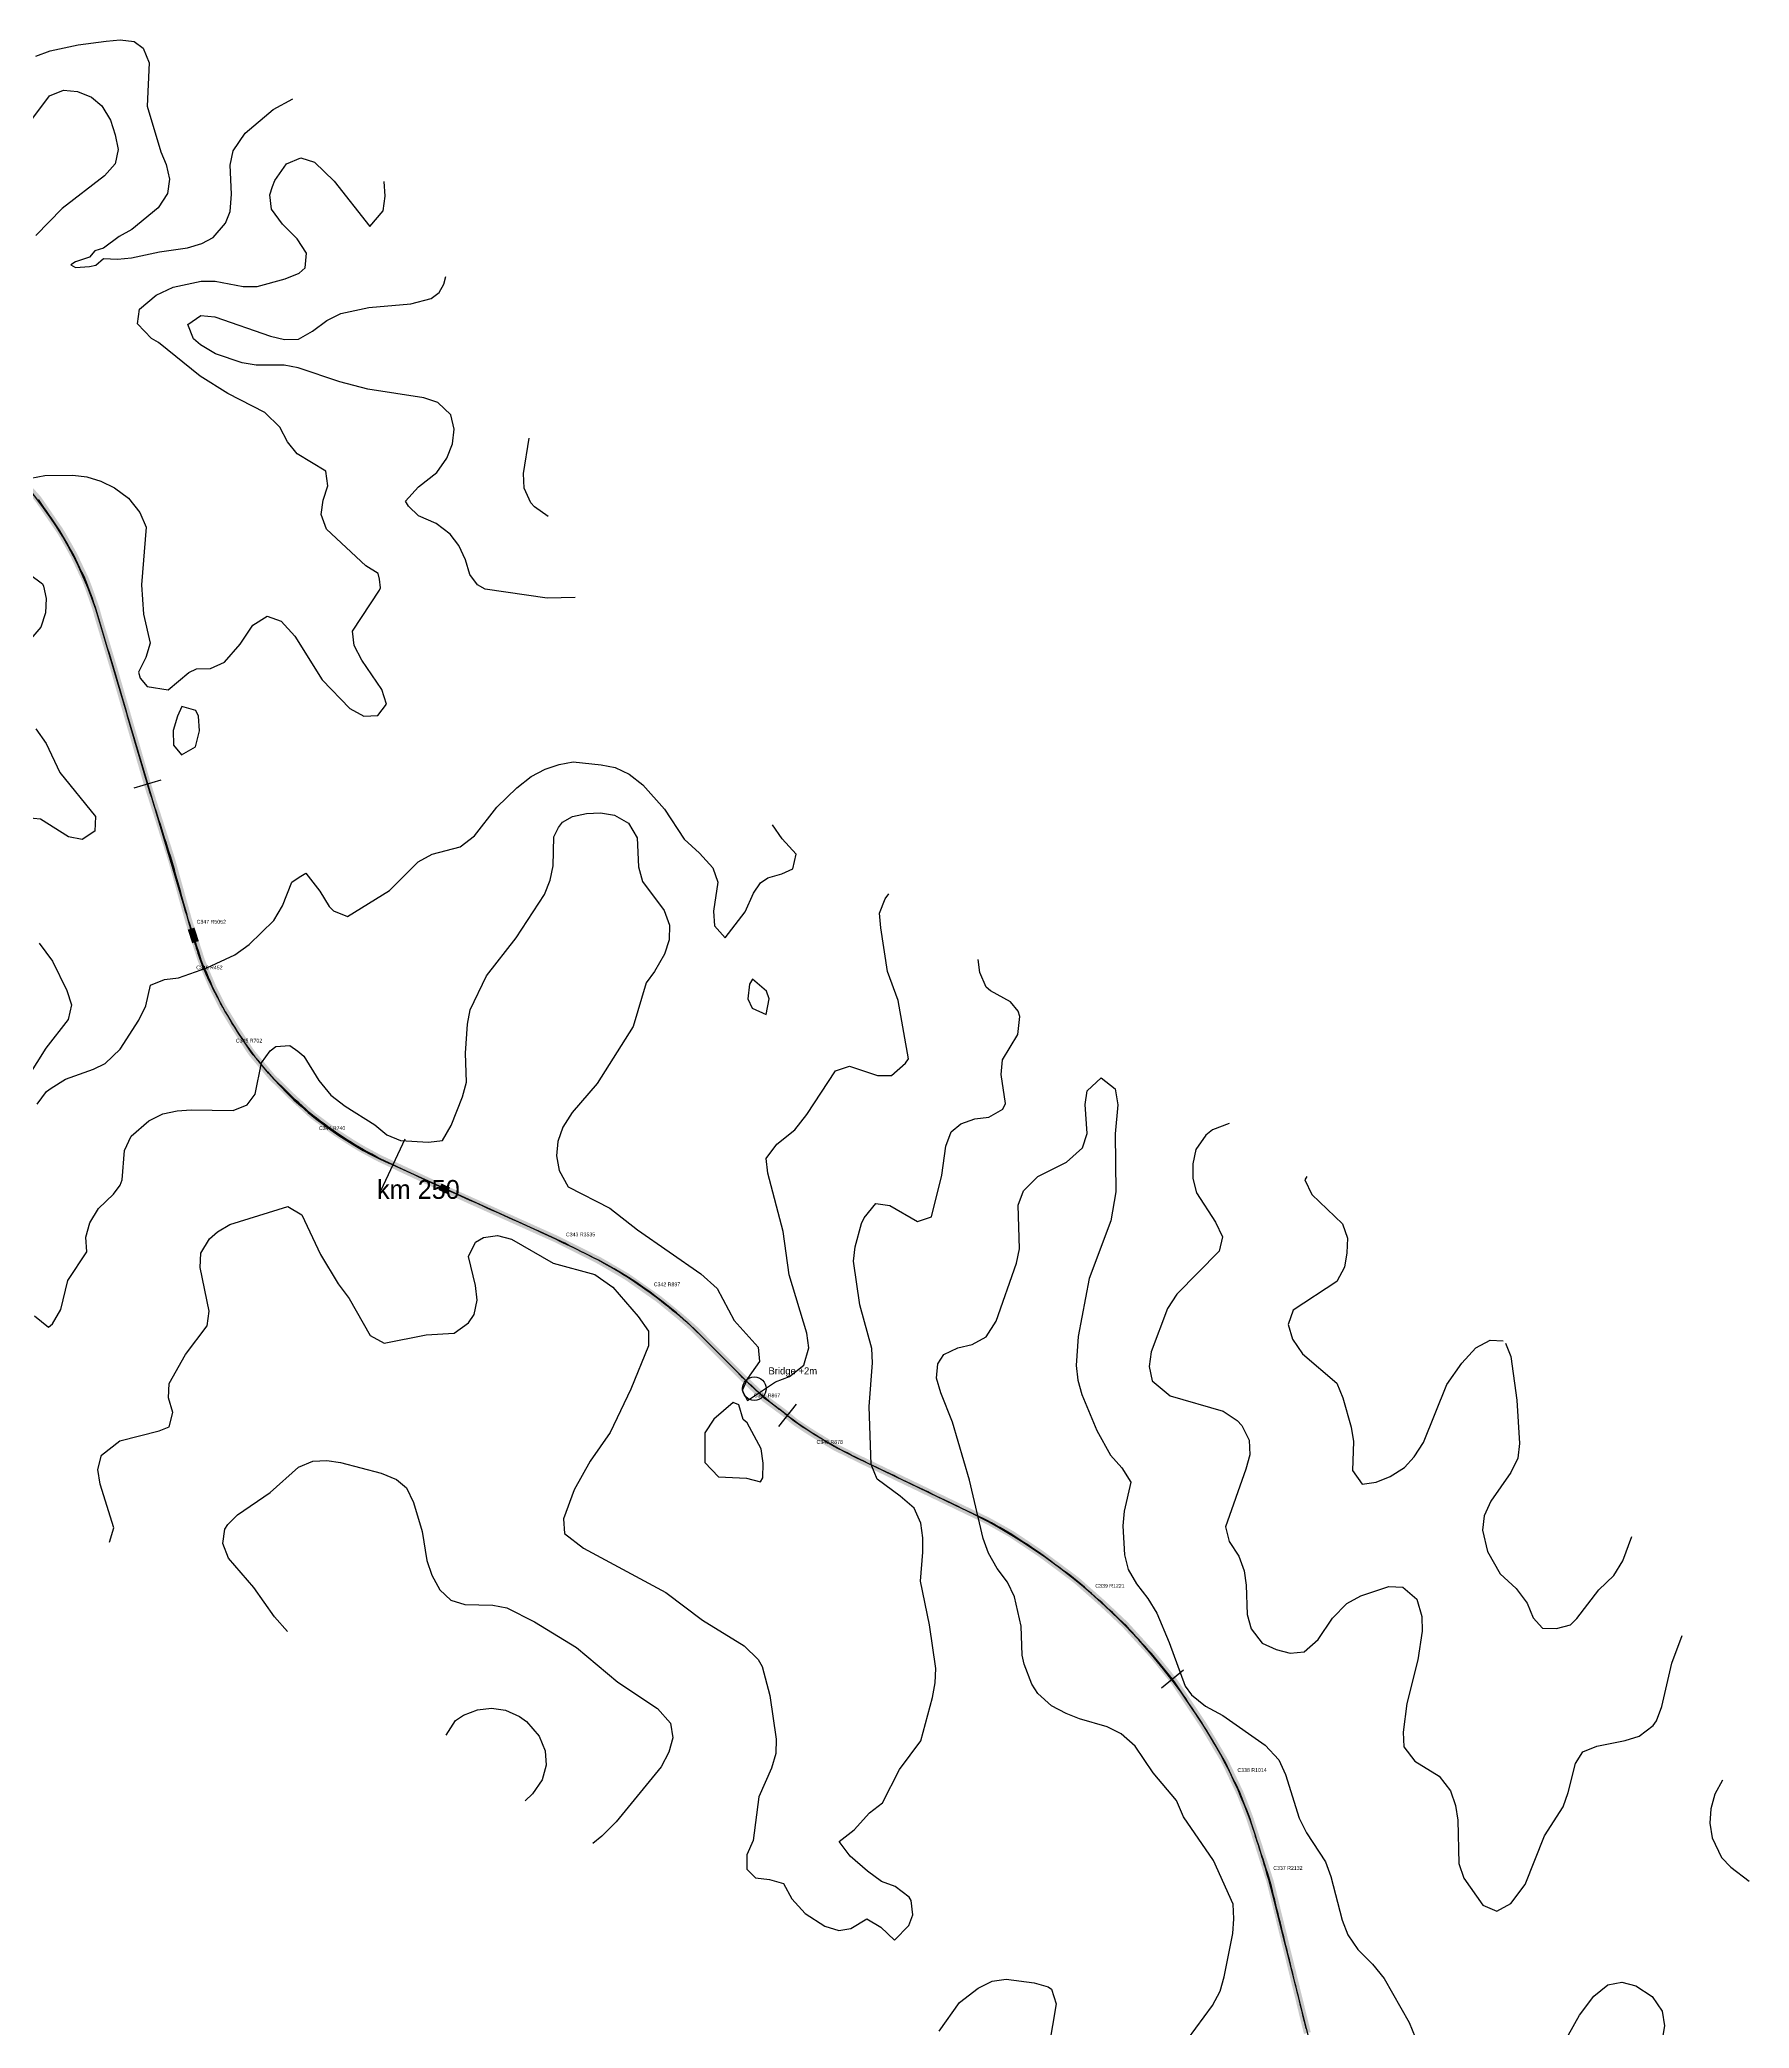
# Model space of a CAD drawing. Header units: metres. Extents: x 697254 to 930473, y 8023396 to 8227001.
# Drawn here: x 764471 to 768095, y 8172838 to 8177053 of the extents above; entities that cross this region are included whole.
import ezdxf

# ---------------------------------------------------------------- set-up
doc = ezdxf.new("R2010")
doc.units = ezdxf.units.M
for name, color, linetype in [('ALIGNMENT_FITTED', 4, 'Continuous'), ('CENTRELINE', 7, 'Continuous'), ('CHAINAGE', 7, 'Continuous'), ('CONTOUR_10M', 33, 'Continuous'), ('CONTOUR_INDEX_50M', 34, 'Continuous'), ('CURVE_LABELS', 4, 'Continuous'), ('GRADE_0-4', 3, 'Continuous'), ('GRADE_4-6', 2, 'Continuous'), ('PROFILE_FLAGS', 6, 'Continuous')]:
    doc.layers.add(name, color=color, linetype=linetype)

msp = doc.modelspace()

# ---------------------------------------------------------------- linework, layer by layer
at = {"layer": 'ALIGNMENT_FITTED'}
for p, q in [((764777.2, 8175216.4), (764596.9, 8175822.9)), ((764859.6, 8175001.2), (764837.1, 8175043.6)), ((764954, 8174865.1), (764945.3, 8174875.2)), ((765518.8, 8174531.6), (765211, 8174671.5)), ((765953, 8174225.5), (765873.5, 8174305.2)), ((766050.7, 8174141), (766038.4, 8174150.5)), ((766427.1, 8173939.2), (766205.2, 8174045.9)), ((766926.8, 8173496.6), (766913.6, 8173516.3)), ((767051.7, 8173234.5), (767048.4, 8173244.6)), ((767250.6, 8172465.1), (767089.1, 8173104))]:
    msp.add_line(p, q, dxfattribs=at)
for centre, radius, start, end in [((763846.7, 8175599.8), 782.7, 16.5579, 73.1857), ((759934.8, 8173776.7), 5051.9, 15.5888, 16.5579), ((765235.9, 8175255.6), 451.6, -164.4112, -152.0055), ((765479.6, 8175330.7), 702.1, -152.0055, -139.5492), ((765517.1, 8175345.2), 740.1, -139.5492, -114.4366), ((764056.6, 8171313.7), 3534.5, 63.3737, 65.5634), ((765238.8, 8173671.8), 896.7, 44.9386, 63.3737), ((766566.5, 8174837.6), 866.6, -135.0614, -127.5465), ((766585.6, 8174836.9), 877.7, -127.5465, -115.6843), ((765898.1, 8172839.2), 1220.6, 33.6945, 64.3157), ((766083, 8172934), 1014.2, 17.8304, 33.6945), ((765022.3, 8172581.7), 2131.8, 14.1825, 17.8304)]:
    msp.add_arc(centre, radius, start, end, dxfattribs=at)
at = {"layer": 'CENTRELINE'}
msp.add_polyline3d([(767155.7, 8172837.5, 1178.3), (767153.3, 8172847.2, 1178.1), (767150.9, 8172856.9, 1177.9), (767148.5, 8172866.6, 1177.7), (767146.1, 8172876.3, 1177.5), (767143.8, 8172886, 1177.3), (767141.4, 8172895.8, 1177), (767139, 8172905.5, 1176.7), (767136.6, 8172915.2, 1176.3), (767134.2, 8172924.9, 1176.2), (767131.8, 8172934.6, 1176.1), (767129.4, 8172944.3, 1176.1), (767127.1, 8172954, 1176), (767124.7, 8172963.8, 1175.9), (767122.3, 8172973.5, 1175.8), (767119.9, 8172983.2, 1175.5), (767117.5, 8172992.9, 1175.3), (767115.1, 8173002.6, 1175.1), (767112.7, 8173012.3, 1174.9), (767110.3, 8173022.1, 1174.7), (767108, 8173031.8, 1174.5), (767105.6, 8173041.5, 1174.4), (767103.2, 8173051.2, 1174.3), (767100.8, 8173060.9, 1174.2), (767098.4, 8173070.6, 1174.2), (767096, 8173080.4, 1174), (767093.6, 8173090.1, 1173.7), (767091.3, 8173099.8, 1173.5), (767088.9, 8173109.5, 1173.4), (767086.5, 8173119.2, 1173.4), (767084.1, 8173128.9, 1173.4), (767081.7, 8173138.7, 1173.5), (767079.3, 8173148.4, 1173.6), (767076.3, 8173157.9, 1173.7), (767073.2, 8173167.4, 1173.9), (767070.2, 8173177, 1174), (767067.1, 8173186.5, 1174.3), (767064, 8173196, 1174.5), (767061, 8173205.5, 1174.6), (767057.9, 8173215, 1174.8), (767054.9, 8173224.6, 1174.9), (767051.8, 8173234.1, 1175), (767048.7, 8173243.6, 1175), (767045.7, 8173253.1, 1175.1), (767042.6, 8173262.7, 1174.9), (767039.5, 8173272.2, 1174.9), (767036.5, 8173281.7, 1174.9), (767033, 8173291.1, 1175), (767029.4, 8173300.4, 1175), (767025.8, 8173309.8, 1175), (767022.2, 8173319.1, 1175.1), (767018.6, 8173328.4, 1175.1), (767014.7, 8173337.7, 1175.1), (767010.4, 8173346.7, 1175), (767006.1, 8173355.7, 1174.9), (767001.8, 8173364.7, 1174.8), (766997.5, 8173373.8, 1174.6), (766993.2, 8173382.8, 1174.4), (766988.9, 8173391.8, 1174.1), (766984.6, 8173400.9, 1174), (766979.8, 8173409.7, 1173.9), (766974.7, 8173418.3, 1173.9), (766969.6, 8173426.9, 1173.9), (766964.5, 8173435.5, 1173.7), (766959.4, 8173444.1, 1173.3), (766954.3, 8173452.7, 1172.9), (766949.1, 8173461.3, 1172.6), (766944, 8173469.8, 1172.2), (766938.9, 8173478.4, 1172), (766933.4, 8173486.8, 1171.8), (766927.8, 8173495.1, 1171.6), (766922.3, 8173503.4, 1171.4), (766916.7, 8173511.7, 1171.2), (766911.2, 8173520.1, 1171.1), (766905.6, 8173528.4, 1170.8), (766900.1, 8173536.7, 1170.6), (766894.5, 8173545, 1170.4), (766889, 8173553.4, 1170.4), (766883.4, 8173561.7, 1170.5), (766877.8, 8173570, 1170.8), (766871.9, 8173578, 1171), (766865.6, 8173585.8, 1171.2), (766859.3, 8173593.6, 1171.3), (766853, 8173601.3, 1171.6), (766846.7, 8173609.1, 1171.8), (766840.4, 8173616.9, 1172), (766834, 8173624.6, 1172.2), (766827.5, 8173632.2, 1172.3), (766820.8, 8173639.6, 1172.6), (766814.1, 8173647, 1172.8), (766807.3, 8173654.4, 1173), (766800.6, 8173661.8, 1173.2), (766793.8, 8173669.2, 1173.2), (766787.1, 8173676.6, 1173.3), (766780.4, 8173684, 1173.3), (766773.6, 8173691.4, 1173.3), (766766.5, 8173698.4, 1173.4), (766759.2, 8173705.2, 1173.5), (766751.9, 8173712.1, 1173.7), (766744.7, 8173719, 1173.8), (766737.4, 8173725.9, 1173.9), (766730.1, 8173732.7, 1173.9), (766722.8, 8173739.5, 1173.9), (766715.3, 8173746.2, 1173.9), (766707.8, 8173752.8, 1173.9), (766700.3, 8173759.4, 1174), (766692.8, 8173766, 1174.1), (766685.3, 8173772.6, 1174.1), (766677.8, 8173779.3, 1174.2), (766670.3, 8173785.9, 1174.4), (766662.5, 8173792.1, 1174.5), (766654.4, 8173798.1, 1174.6), (766646.4, 8173804.1, 1174.6), (766638.4, 8173810, 1174.8), (766630.4, 8173816, 1175.1), (766622.3, 8173822, 1175.4), (766614.3, 8173827.9, 1175.3), (766606.3, 8173833.9, 1175.1), (766598.2, 8173839.9, 1175), (766590.1, 8173845.8, 1174.9), (766581.8, 8173851.3, 1175.2), (766573.5, 8173856.8, 1175.3), (766565.2, 8173862.4, 1175.3), (766556.8, 8173867.9, 1175), (766548.5, 8173873.5, 1174.7), (766540.2, 8173879, 1174.4), (766531.8, 8173884.6, 1174.2), (766523.2, 8173889.7, 1173.8), (766514.5, 8173894.5, 1173.4), (766505.8, 8173899.4, 1173.1), (766497.1, 8173904.3, 1172.6), (766488.3, 8173909.2, 1172.1), (766479.5, 8173914, 1171.5), (766470.5, 8173918.3, 1170.9), (766461.5, 8173922.7, 1170.2), (766452.5, 8173927, 1169.5), (766443.5, 8173931.3, 1168.6), (766434.5, 8173935.7, 1167.9), (766425.4, 8173940, 1167.3), (766416.4, 8173944.3, 1166.7), (766407.4, 8173948.7, 1166.2), (766398.4, 8173953, 1165.7), (766389.4, 8173957.3, 1165.2), (766380.4, 8173961.7, 1164.5), (766371.3, 8173966, 1163.9), (766362.3, 8173970.4, 1163.4), (766353.3, 8173974.7, 1163.1), (766344.3, 8173979, 1162.9), (766335.3, 8173983.4, 1162.6), (766326.3, 8173987.7, 1162.3), (766317.2, 8173992, 1162.1), (766308.2, 8173996.4, 1161.9), (766299.2, 8174000.7, 1161.7), (766290.2, 8174005, 1161.5), (766281.2, 8174009.4, 1161.4), (766272.2, 8174013.7, 1161.2), (766263.1, 8174018.1, 1160.9), (766254.1, 8174022.4, 1160.6), (766245.1, 8174026.7, 1160.2), (766236.1, 8174031.1, 1159.6), (766227.1, 8174035.4, 1159.5), (766218.1, 8174039.7, 1159.3), (766209, 8174044.1, 1158.9), (766200.1, 8174048.5, 1158.5), (766191.1, 8174052.9, 1158.1), (766182.2, 8174057.4, 1157.5), (766173.2, 8174061.9, 1156.7), (766164.2, 8174066.3, 1156.2), (766155.3, 8174070.8, 1155.9), (766146.7, 8174075.9, 1155.6), (766138.2, 8174081.2, 1155.6), (766129.7, 8174086.4, 1155.3), (766121.1, 8174091.6, 1154.7), (766112.6, 8174096.8, 1154.3), (766104.1, 8174102.1, 1154.2), (766095.7, 8174107.6, 1153.9), (766087.4, 8174113.1, 1153.3), (766079, 8174118.6, 1153), (766070.8, 8174124.3, 1152.7), (766063.2, 8174130.7, 1152.4), (766055.5, 8174137.2, 1152.3), (766047.7, 8174143.4, 1152.1), (766039.6, 8174149.3, 1151.5), (766031.6, 8174155.3, 1150.6), (766023.5, 8174161.2, 1150.6), (766015.5, 8174167.2, 1150.6), (766007.4, 8174173.1, 1150.6), (766000.1, 8174179.9, 1150.6), (765992.9, 8174186.8, 1150.7), (765985.7, 8174193.8, 1150.7), (765978.5, 8174200.7, 1150.7), (765971.3, 8174207.7, 1150.7), (765964.1, 8174214.6, 1150.7), (765956.9, 8174221.6, 1150.7), (765949.8, 8174228.7, 1150.7), (765942.8, 8174235.8, 1150.8), (765935.7, 8174242.8, 1151.2), (765928.6, 8174249.9, 1151.6), (765921.6, 8174257, 1151.9), (765914.5, 8174264.1, 1152.1), (765907.4, 8174271.2, 1152.3), (765900.4, 8174278.3, 1152.6), (765893.3, 8174285.3, 1152.8), (765886.2, 8174292.4, 1153.1), (765879.2, 8174299.5, 1153.5), (765872.1, 8174306.6, 1154.1), (765865, 8174313.7, 1154.6), (765858, 8174320.7, 1155.2), (765850.5, 8174327.4, 1155.7), (765843, 8174334, 1155.9), (765835.4, 8174340.6, 1156), (765827.8, 8174347.1, 1156), (765820.1, 8174353.4, 1156.4), (765812.4, 8174359.7, 1156.8), (765804.6, 8174366.1, 1156.9), (765796.9, 8174372.4, 1156.7), (765789.1, 8174378.8, 1156.7), (765781.3, 8174385, 1157), (765773.1, 8174390.7, 1157.1), (765764.9, 8174396.5, 1157.1), (765756.7, 8174402.2, 1157), (765748.6, 8174408, 1156.9), (765740.4, 8174413.8, 1157), (765732.2, 8174419.5, 1157.1), (765724, 8174425.3, 1157.3), (765715.8, 8174431, 1157.3), (765707.2, 8174436, 1157.2), (765698.5, 8174441.1, 1157.6), (765689.9, 8174446.1, 1157.9), (765681.2, 8174451.1, 1158.2), (765672.6, 8174456.2, 1158.1), (765664, 8174461.2, 1157.8), (765655.2, 8174466.1, 1157.5), (765646.3, 8174470.6, 1157.3), (765637.3, 8174475.1, 1157.3), (765628.4, 8174479.5, 1157.3), (765619.4, 8174484, 1157.4), (765610.5, 8174488.5, 1157.2), (765601.5, 8174493, 1157), (765592.6, 8174497.5, 1156.7), (765583.7, 8174502, 1156.6), (765574.7, 8174506.4, 1156.6), (765565.8, 8174510.9, 1156.5), (765556.6, 8174515, 1156.6), (765547.5, 8174519.1, 1156.7), (765538.4, 8174523.2, 1156.7), (765529.2, 8174527.3, 1156.8), (765520.1, 8174531.4, 1157.2), (765511, 8174535.5, 1157.6), (765501.9, 8174539.6, 1158.1), (765492.7, 8174543.7, 1158.2), (765483.6, 8174547.8, 1158.2), (765474.5, 8174551.9, 1158.1), (765465.4, 8174556, 1158), (765456.2, 8174560.1, 1157.9), (765447.1, 8174564.2, 1157.9), (765438, 8174568.3, 1158), (765428.9, 8174572.4, 1157.9), (765419.7, 8174576.5, 1157.7), (765410.6, 8174580.6, 1157.4), (765401.5, 8174584.7, 1157), (765392.3, 8174588.8, 1156.6), (765383.2, 8174592.9, 1156.4), (765374.1, 8174597, 1156.3), (765365, 8174601.1, 1156.1), (765355.8, 8174605.1, 1155.8), (765346.7, 8174609.2, 1155.2), (765337.6, 8174613.3, 1154.5), (765328.5, 8174617.5, 1153.8), (765319.4, 8174621.8, 1153.2), (765310.4, 8174626, 1152.7), (765301.3, 8174630.3, 1152.3), (765292.3, 8174634.5, 1152.1), (765283.2, 8174638.7, 1151.8), (765274.1, 8174643, 1151.3), (765265.1, 8174647.2, 1150.6), (765256, 8174651.5, 1150.1), (765246.9, 8174655.7, 1149.7), (765237.9, 8174659.9, 1149.2), (765228.8, 8174664.2, 1149.4), (765219.8, 8174668.4, 1149.7), (765210.7, 8174672.7, 1149.9), (765201.6, 8174676.9, 1150.1), (765192.6, 8174681.1, 1150.4), (765183.7, 8174685.8, 1150.6), (765174.9, 8174690.5, 1150.8), (765166.1, 8174695.3, 1151.4), (765157.3, 8174700, 1151.9), (765148.6, 8174705, 1152.3), (765140.1, 8174710.2, 1152.4), (765131.5, 8174715.4, 1152.6), (765123.1, 8174720.8, 1152.6), (765114.7, 8174726.2, 1152.7), (765106.3, 8174731.7, 1152.9), (765097.9, 8174737.1, 1153), (765089.8, 8174743, 1152.9), (765081.8, 8174748.9, 1152.9), (765073.7, 8174754.9, 1153), (765065.7, 8174760.9, 1153.2), (765057.7, 8174766.8, 1153.3), (765049.6, 8174772.8, 1153.3), (765042.2, 8174779.4, 1153.3), (765034.8, 8174786.2, 1153.2), (765027.4, 8174792.9, 1153), (765020, 8174799.6, 1152.8), (765012.5, 8174806.3, 1152.6), (765005.2, 8174813.1, 1152.5), (764998.1, 8174820.1, 1152.5), (764990.9, 8174827.1, 1152.6), (764983.8, 8174834.1, 1152.5), (764976.6, 8174841.1, 1152.3), (764969.5, 8174848.1, 1152), (764962.3, 8174855.1, 1151.7), (764955.8, 8174862.7, 1151.3), (764949.4, 8174870.4, 1150.9), (764943, 8174878.1, 1150.4), (764936.5, 8174885.7, 1150), (764930.1, 8174893.4, 1149.6), (764923.7, 8174901.1, 1149.1), (764917.6, 8174909, 1148.6), (764912.1, 8174917.4, 1148.1), (764906.7, 8174925.8, 1147.6), (764901.2, 8174934.2, 1147.2), (764895.8, 8174942.6, 1146.8), (764890.4, 8174950.9, 1146.4), (764884.9, 8174959.3, 1146.1), (764879.7, 8174967.9, 1145.7), (764874.5, 8174976.4, 1145.2), (764869.3, 8174985, 1144.6), (764864.1, 8174993.5, 1144), (764858.9, 8175002.1, 1143.4), (764854.4, 8175011, 1143), (764849.9, 8175019.9, 1142.8), (764845.4, 8175028.9, 1142.6), (764840.9, 8175037.8, 1142.3), (764836.6, 8175046.8, 1141.9), (764832.7, 8175056, 1141.4), (764828.7, 8175065.2, 1140.7), (764824.8, 8175074.4, 1139.9), (764820.9, 8175083.7, 1139.7), (764817, 8175092.9, 1139.5), (764813.3, 8175102.1, 1139.2), (764810.2, 8175111.7, 1138.8), (764807.2, 8175121.2, 1138.4), (764804.1, 8175130.7, 1137.9), (764801.1, 8175140.2, 1137.2), (764798, 8175149.8, 1136.6), (764794.9, 8175159.3, 1136), (764791.9, 8175168.8, 1136.2), (764788.8, 8175178.3, 1136.2), (764785.9, 8175187.9, 1136.3), (764783.2, 8175197.5, 1135.9), (764780.5, 8175207.2, 1135.4), (764777.8, 8175216.8, 1134.8), (764775.1, 8175226.5, 1134.4), (764772.4, 8175236.1, 1133.7), (764769.8, 8175245.7, 1132.8), (764767.1, 8175255.4, 1132.6), (764764.4, 8175265, 1133.4), (764761.7, 8175274.6, 1134.2), (764759, 8175284.3, 1134.7), (764756.3, 8175293.9, 1134.7), (764753.6, 8175303.6, 1134.5), (764750.9, 8175313.2, 1134.3), (764747.9, 8175322.7, 1134.3), (764744.9, 8175332.3, 1134.3), (764741.8, 8175341.8, 1134.3), (764738.8, 8175351.3, 1134.4), (764735.7, 8175360.8, 1134.6), (764732.7, 8175370.4, 1134.9), (764729.6, 8175379.9, 1135.1), (764726.6, 8175389.4, 1135), (764723.5, 8175399, 1134.9), (764720.5, 8175408.5, 1134.6), (764717.4, 8175418, 1134.3), (764714.4, 8175427.5, 1133.8), (764711.3, 8175437.1, 1133.2), (764708.3, 8175446.6, 1133.1), (764705.2, 8175456.1, 1133), (764702.2, 8175465.7, 1132.8), (764699.1, 8175475.2, 1132.5), (764696.3, 8175484.8, 1132.1), (764693.5, 8175494.4, 1131.8), (764690.7, 8175504, 1131.6), (764687.9, 8175513.6, 1131.3), (764685.1, 8175523.2, 1131), (764682.3, 8175532.8, 1131.2), (764679.5, 8175542.4, 1131.9), (764676.8, 8175552, 1132.5), (764674, 8175561.6, 1132.8), (764671.2, 8175571.3, 1133), (764668.4, 8175580.9, 1132.9), (764665.6, 8175590.5, 1132.7), (764662.8, 8175600.1, 1132.6), (764660, 8175609.7, 1132.3), (764657.2, 8175619.3, 1131.9), (764654.5, 8175628.9, 1131), (764651.7, 8175638.5, 1130.6), (764648.9, 8175648.1, 1130.4), (764646.1, 8175657.7, 1130.4), (764643.3, 8175667.3, 1130.4), (764640.5, 8175676.9, 1130.5), (764637.7, 8175686.6, 1130.6), (764634.9, 8175696.2, 1130.9), (764632.2, 8175705.8, 1131.2), (764629.4, 8175715.4, 1131.5), (764626.5, 8175725, 1132), (764623.6, 8175734.5, 1132.6), (764620.7, 8175744.1, 1133.3), (764617.8, 8175753.7, 1133.8), (764614.9, 8175763.3, 1134.2), (764612, 8175772.8, 1134.4), (764609.1, 8175782.4, 1134.5), (764606.2, 8175792, 1134.6), (764603.3, 8175801.6, 1134.7), (764600.4, 8175811.1, 1134.8), (764597.5, 8175820.7, 1134.8), (764594.6, 8175830.3, 1134.9), (764592, 8175840, 1135), (764589.2, 8175849.6, 1135.3), (764585.9, 8175859, 1135.5), (764582.6, 8175868.4, 1135.7), (764579.3, 8175877.9, 1135.9), (764575.9, 8175887.3, 1136), (764572.4, 8175896.7, 1136.1), (764568.9, 8175906, 1136.3), (764564.8, 8175915.2, 1136.6), (764560.5, 8175924.2, 1136.9), (764556.2, 8175933.2, 1137), (764551.9, 8175942.2, 1136.9), (764547.6, 8175951.3, 1136.8), (764543.3, 8175960.3, 1136.6), (764538.5, 8175969.1, 1136.5), (764533.6, 8175977.8, 1136.6), (764528.7, 8175986.5, 1136.6), (764523.7, 8175995.2, 1136.4), (764518.8, 8176003.9, 1136.2), (764513.6, 8176012.4, 1135.9), (764507.9, 8176020.7, 1135.8), (764502.2, 8176028.9, 1135.6), (764496.6, 8176037.2, 1135.3), (764490.9, 8176045.4, 1134.8), (764485.2, 8176053.7, 1134.3), (764479.6, 8176061.9, 1133.7), (764473.9, 8176070.1, 1133.3), (764468.2, 8176078.4, 1132.9)], dxfattribs=at)
at = {"layer": 'CHAINAGE'}
for p, q in [((764727.9, 8175483.8), (764670.4, 8175466.6)), ((765245.2, 8174722.8), (765194.3, 8174614.1)), ((766074.2, 8174160.7), (766036.8, 8174113.7)), ((766895.2, 8173596.9), (766848.6, 8173559.1))]:
    msp.add_line(p, q, dxfattribs=at)
at = {"layer": 'CONTOUR_10M'}
for points, elevation in [([(764462.9, 8177018.6), (764492.7, 8177029.8), (764552.2, 8177042.3), (764611.7, 8177050), (764641.4, 8177053), (764671, 8177049.6), (764689.9, 8177035.2), (764703.1, 8177004.3), (764698.8, 8176912.1), (764727.5, 8176815.4), (764738.9, 8176788.6), (764745.9, 8176757.7), (764741.5, 8176727), (764722, 8176696.5), (764666.1, 8176650.9), (764639.6, 8176636), (764606.3, 8176611.2), (764587.4, 8176605.9), (764576.4, 8176592.4), (764546.6, 8176582.1), (764537.1, 8176575.7), (764546.4, 8176570.3), (764576.2, 8176572.5), (764589.5, 8176575.1), (764606, 8176589.5), (764635.7, 8176587.8), (764665.4, 8176590.7), (764724.9, 8176603.8), (764784.4, 8176611.7), (764814.2, 8176621.2), (764838.3, 8176633.6), (764864.5, 8176664), (764874.3, 8176688.8), (764877.3, 8176725.4), (764874.8, 8176786.9), (764880.6, 8176817.6), (764906.1, 8176855.3), (764966, 8176905.5), (765007.1, 8176927.5)], 1120), ([(764454.5, 8176884.3), (764491.6, 8176934), (764521.4, 8176946), (764551, 8176943.6), (764580.6, 8176931.7), (764602.5, 8176913.3), (764620.6, 8176882.3), (764630.5, 8176851.4), (764637.2, 8176820.6), (764630.7, 8176789.9), (764608.2, 8176764.4), (764518.3, 8176695.3), (764462.3, 8176638.2)], 1130), ([(764451.9, 8176123.8), (764481.7, 8176129.2), (764541, 8176130.4), (764570.7, 8176126.7), (764600.2, 8176117.7), (764629.7, 8176103.2), (764659.1, 8176081.1), (764683, 8176051.1), (764696.6, 8176020.2), (764686.5, 8175897.3), (764691.2, 8175835.7), (764704.7, 8175774), (764696, 8175743.4), (764680.5, 8175712.8), (764684.1, 8175700.1), (764698.9, 8175681.8), (764743.2, 8175675.3), (764787, 8175711.5), (764803.1, 8175719.8), (764832.8, 8175720), (764862.6, 8175733.6), (764896.1, 8175771.7), (764922.9, 8175812.3), (764952.8, 8175831), (764982.4, 8175820.4), (765011.7, 8175788.5), (765069.9, 8175696.5), (765128.5, 8175635.6), (765157.9, 8175618.9), (765187.6, 8175620.7), (765206, 8175644.8), (765196.4, 8175675.7), (765153.9, 8175737.7), (765137.2, 8175768.7), (765134, 8175799.5), (765190.9, 8175886.1), (765193, 8175891), (765191.2, 8175909.7), (765188.4, 8175921.9), (765161.9, 8175937.8), (765078.7, 8176015.5), (765067.5, 8176046.4), (765071.7, 8176077.1), (765081.6, 8176107.7), (765077.5, 8176138.5), (765016.4, 8176175.1), (764996.1, 8176201), (764979.8, 8176232), (764948.4, 8176263.1), (764869.6, 8176303.5), (764810.7, 8176340.3), (764722.6, 8176411.1), (764707.8, 8176419.9), (764678.4, 8176451), (764682.3, 8176481.7), (764717.7, 8176512), (764753.7, 8176528.6), (764813.2, 8176541.2), (764842.9, 8176541.3), (764902.1, 8176530.1), (764931.7, 8176530.2), (764991.3, 8176546.1), (765021.1, 8176558.3), (765033.7, 8176569.6), (765036.6, 8176600.4), (765016.7, 8176631.4), (764985.8, 8176662.5), (764962.2, 8176693.6), (764958.4, 8176724.4), (764964, 8176741.7), (764969.2, 8176755), (764994.3, 8176789.7), (765024.1, 8176802.5), (765053.7, 8176793.6), (765094.8, 8176753.4), (765170.7, 8176657.3), (765199.1, 8176690.6), (765203.3, 8176721.3), (765201.3, 8176752.4)], 1130), ([(765606.2, 8175870.7), (765546.8, 8175869.6), (765414.8, 8175888.3), (765398.8, 8175897.7), (765382.5, 8175919.5), (765373.7, 8175950.3), (765359.6, 8175981.3), (765340.7, 8176004.7), (765311.3, 8176027.7), (765273.8, 8176043.8), (765252.4, 8176064.3), (765246.4, 8176074.9), (765273.6, 8176105.3), (765312.9, 8176135.6), (765334.2, 8176166.1), (765346, 8176196.7), (765349.6, 8176227.4), (765342.2, 8176258.3), (765314.5, 8176284.2), (765285, 8176294.2), (765166.5, 8176312.2), (765107.3, 8176328), (765018.7, 8176357.9), (764989, 8176363.3), (764929.7, 8176363), (764900.1, 8176368), (764843.3, 8176387.4), (764811.5, 8176406.5), (764796.7, 8176418.8), (764784.7, 8176449.7), (764812.3, 8176468.4), (764841.9, 8176465.7), (764960.1, 8176425), (764989.7, 8176417.4), (765019.4, 8176418.5), (765049.3, 8176435.2), (765079.2, 8176457.6), (765109.1, 8176472.5), (765168.6, 8176485.3), (765257.7, 8176493.6), (765300.7, 8176504.8), (765317.4, 8176517.6), (765327.3, 8176535.3), (765332, 8176551.3)], 1140), ([(764449.4, 8175920.5), (764476.5, 8175899.8), (764478.8, 8175894.7), (764484.4, 8175869), (764482.9, 8175838.3), (764473.4, 8175807.6), (764447.7, 8175778.5)], 1140), ([(764772.4, 8175639.8), (764762.6, 8175619.5), (764753.9, 8175588.9), (764754.3, 8175558.1), (764771.2, 8175537.1), (764801, 8175554.3), (764809.8, 8175588.2), (764807.7, 8175619), (764802, 8175631.5), (764772.4, 8175639.8)], 1130), ([(764462.6, 8175592.5), (764484.9, 8175561.4), (764513.5, 8175499.6), (764588.8, 8175406.4), (764587.8, 8175375.6), (764561.2, 8175358), (764531.6, 8175363.4), (764472.7, 8175401), (764443.1, 8175403.8)], 1140), ([(764465.3, 8174797.1), (764485.5, 8174823.3), (764495.4, 8174830.8), (764525.3, 8174849.5), (764584.9, 8174870.8), (764609.4, 8174883.2), (764641.3, 8174913.6), (764681.2, 8174974.6), (764696, 8175005.2), (764705.8, 8175048.8), (764735.6, 8175060.9), (764765.4, 8175064.6), (764825, 8175085.6), (764884.7, 8175113.6), (764914.6, 8175134.9), (764967.1, 8175186.4), (764985.4, 8175216.9), (765005.2, 8175267.4), (765020.8, 8175278), (765035.1, 8175286.3), (765064.4, 8175248.4), (765084.3, 8175215.7), (765093.5, 8175206.9), (765123, 8175194.9), (765212.7, 8175249.6), (765272.8, 8175310.4), (765302.7, 8175326.7), (765362.3, 8175342.4), (765392.2, 8175365.8), (765440.1, 8175426.6), (765482.5, 8175467.5), (765512.5, 8175491.5), (765542.3, 8175506.7), (765572.1, 8175516.9), (765601.9, 8175522.1), (765661.1, 8175515.8), (765690.7, 8175510.1), (765720.3, 8175496.2), (765749.6, 8175473.4), (765795.3, 8175422.3), (765837.3, 8175358.5), (765869.5, 8175329.1), (765897.5, 8175298), (765908.1, 8175267.1), (765898.9, 8175205.7), (765901.5, 8175174.9), (765923.7, 8175149.2), (765966.6, 8175204.8), (765984.2, 8175243.9), (765999.1, 8175266), (766014.3, 8175276.3), (766044.1, 8175284.8), (766067.3, 8175295.9), (766074.3, 8175326.9), (766045, 8175359.3), (766024, 8175388.7)], 1140), ([(764469.5, 8175137.7), (764498.2, 8175099.9), (764528.4, 8175038), (764538.6, 8175007.1), (764531.4, 8174976.5), (764484, 8174915.5), (764445.4, 8174854.5)], 1140), ([(764618.5, 8173868.2), (764628.1, 8173898.8), (764599.2, 8173991.4), (764594.1, 8174022.2), (764601.9, 8174052.9), (764640.9, 8174083.2), (764723.9, 8174104), (764745.2, 8174112.7), (764752.8, 8174143.3), (764743.8, 8174174.2), (764745.2, 8174204.9), (764779.7, 8174266), (764825.9, 8174327), (764829.9, 8174357.7), (764810.7, 8174450.2), (764812.2, 8174480.9), (764831, 8174511.4), (764847.7, 8174525.8), (764873.8, 8174541.7), (764996.8, 8174579.6), (765026.2, 8174562.3), (765066.1, 8174477.8), (765103.5, 8174415.8), (765126.5, 8174384.8), (765171.5, 8174306.6), (765200.9, 8174290.2), (765290.2, 8174307.9), (765349.6, 8174311.4), (765379.5, 8174332.9), (765391.6, 8174350.8), (765398.5, 8174381.4), (765394.7, 8174412.2), (765379.6, 8174473.9), (765394.9, 8174504.5), (765411.4, 8174514.3), (765441.1, 8174518.7), (765470.7, 8174510.9), (765559.1, 8174459.5), (765647.8, 8174435.5), (765685.5, 8174408.6), (765739.2, 8174346.5), (765761.5, 8174315.4), (765761.5, 8174284.7), (765723.8, 8174192.9), (765680.4, 8174101.1), (765637.5, 8174040.2), (765604, 8173979.1), (765581.5, 8173917.8), (765583.5, 8173887), (765623.6, 8173855.8), (765797.9, 8173761.4), (765876.2, 8173703), (765964.5, 8173648.4), (765993.8, 8173619.3), (766002.3, 8173605), (766018.5, 8173543.3), (766032.3, 8173450.9), (766031.2, 8173420.2), (766021.9, 8173389.5), (765995.1, 8173328.3), (765983.2, 8173236.2), (765969.9, 8173205.6), (765969.5, 8173174.9), (765988.1, 8173156.8), (766017.7, 8173153.1), (766047.3, 8173144.6), (766065.5, 8173112.2), (766093.3, 8173081.1), (766135.2, 8173054.6), (766164.7, 8173045.3), (766190, 8173049.1), (766224.4, 8173069.9), (766253.8, 8173052.2), (766283.2, 8173024.9), (766313.2, 8173055.4), (766321.6, 8173078.2), (766318.3, 8173109), (766314, 8173116.1), (766284.6, 8173138.4), (766255, 8173148.7), (766225.6, 8173170.8), (766189.2, 8173202.9), (766165.9, 8173233.9), (766197, 8173258.2), (766229.7, 8173294.7), (766257.1, 8173316.1), (766293.6, 8173386.1), (766338.5, 8173447.1), (766363.5, 8173539.1), (766369.2, 8173569.8), (766370.2, 8173600.5), (766357.3, 8173692.9), (766338.3, 8173785.4), (766343, 8173846.9), (766343, 8173877.6), (766338.7, 8173908.5), (766324.2, 8173940.5), (766294.8, 8173966), (766245.8, 8174001.9), (766233.2, 8174032.8), (766229.2, 8174155.9), (766236.3, 8174248.1), (766234.8, 8174278.8), (766209.7, 8174371.4), (766196, 8174463.8), (766199.6, 8174494.6), (766213, 8174544.1), (766218.7, 8174555.8), (766243.2, 8174586.5), (766272.8, 8174581.8), (766331.7, 8174548.3), (766361.5, 8174558.1), (766383.2, 8174646.1), (766392, 8174707.5), (766403.2, 8174738.1), (766423.3, 8174755.4), (766453.1, 8174766), (766482.8, 8174769.1), (766512.7, 8174786.5), (766518.4, 8174798.2), (766508.8, 8174859.8), (766511.8, 8174890.5), (766544.3, 8174944.2), (766548.8, 8174982.4), (766544.9, 8174994), (766529.1, 8175013.4), (766486.1, 8175037), (766477.1, 8175044.8), (766463.9, 8175075.7), (766460, 8175103.7)], 1160), ([(765982, 8175061.4), (765975.4, 8175051), (765972.2, 8175020.2), (765981.2, 8175000.1), (766010.7, 8174986.6), (766017.1, 8175019.7), (766011.3, 8175036.6), (765982, 8175061.4)], 1140), ([(766903.7, 8172813.9), (766956.8, 8172885.8), (766973.5, 8172916.4), (766982, 8172947), (767000.1, 8173039.1), (767002.5, 8173069.8), (767000.8, 8173100.6), (766959.4, 8173193.4), (766895.5, 8173286.4), (766880.3, 8173320.5), (766831.5, 8173379.5), (766792.7, 8173436), (766763.3, 8173462), (766733.9, 8173477.1), (766674.7, 8173493.5), (766646.7, 8173504.8), (766615.7, 8173521.7), (766586.4, 8173547.8), (766574.2, 8173567.2), (766557.5, 8173609.7), (766553.8, 8173629), (766551.1, 8173690.5), (766537, 8173752.2), (766522.2, 8173783.2), (766500.6, 8173812.3), (766482.4, 8173845.2), (766471.1, 8173876.1), (766442.1, 8173999.4), (766405.7, 8174122.9), (766380.8, 8174184.8), (766371.9, 8174215.6), (766374.6, 8174246.3), (766387.6, 8174266.1), (766417.4, 8174280.6), (766447.2, 8174287.6), (766477, 8174303.7), (766498.7, 8174337.1), (766541.7, 8174459.6), (766548, 8174490.2), (766545, 8174582.6), (766556.1, 8174613.2), (766587, 8174643.6), (766647.6, 8174673.6), (766681.6, 8174703.9), (766691.1, 8174734.5), (766686.9, 8174796.1), (766691.2, 8174825.2), (766721.2, 8174852.3), (766750.6, 8174829.2), (766756.5, 8174795.2), (766750.9, 8174733.8), (766752, 8174610.8), (766741.4, 8174549.4), (766695.2, 8174426.9), (766671.9, 8174304.2), (766668.1, 8174242.7), (766671.2, 8174211.9), (766679.8, 8174181), (766712, 8174105), (766741, 8174052.7), (766764.8, 8174026.2), (766783.8, 8173995.2), (766769.8, 8173933.9), (766767.1, 8173903.2), (766770.7, 8173841.6), (766777.9, 8173810.7), (766795.7, 8173779.8), (766819.8, 8173748.7), (766838.9, 8173717.7), (766865.4, 8173655.9), (766899.2, 8173563.2), (766912.7, 8173545), (766942.1, 8173521), (766978.8, 8173500.7), (767068.4, 8173438.1), (767097.9, 8173406.9), (767111.4, 8173376), (767140.6, 8173283.4), (767156.2, 8173252.4), (767196.5, 8173190.4), (767207.9, 8173159.5), (767231.8, 8173066.9), (767243.6, 8173036), (767264.7, 8173005), (767296.4, 8172973.9), (767320.7, 8172943.5), (767374, 8172849.9), (767386.6, 8172819)], 1170), ([(766992.6, 8174755.9), (766957.3, 8174742.2), (766942.6, 8174731.4), (766921.8, 8174700.9), (766915.1, 8174670.2), (766915.3, 8174639.5), (766922.8, 8174608.6), (766963.6, 8174546.6), (766978, 8174515.7), (766971.2, 8174485), (766881, 8174393.9), (766861.9, 8174363.3), (766826.9, 8174271.5), (766822.6, 8174240.8), (766828.9, 8174210), (766867.5, 8174178.7), (766979.5, 8174145.7), (767009, 8174126), (767019.2, 8174115.3), (767034.4, 8174084.4), (767035.9, 8174053.6), (767027.9, 8174022.9), (766984.2, 8173900.5), (766992.6, 8173869.6), (767012.8, 8173838.6), (767024, 8173807.7), (767028.3, 8173776.9), (767030.3, 8173715.3), (767038.8, 8173684.5), (767062.5, 8173654.3), (767092, 8173640.5), (767121.5, 8173633.2), (767151.2, 8173635.8), (767181.2, 8173662), (767211.5, 8173707.3), (767241.5, 8173738.5), (767271.4, 8173754.3), (767331, 8173774.6), (767360.7, 8173772.6), (767390, 8173747.2), (767400.7, 8173710.7), (767401.4, 8173680), (767391.9, 8173618.6), (767368.8, 8173526.6), (767361.2, 8173465.2), (767362.3, 8173434.4), (767385.7, 8173404.1), (767437.1, 8173372), (767461.8, 8173340.9), (767472, 8173310), (767477.3, 8173279.2), (767479.3, 8173186.9), (767489.6, 8173156), (767530.3, 8173099.1), (767559.8, 8173086.4), (767589.7, 8173102.5), (767619.9, 8173142.9), (767660.9, 8173246.1), (767700, 8173307.2), (767710.9, 8173337.8), (767726.4, 8173399.1), (767742.1, 8173423.8), (767771.9, 8173435.7), (767831.4, 8173447.8), (767861.2, 8173457.2), (767891.1, 8173479.6), (767898.3, 8173489.3), (767909.5, 8173519.9), (767930.3, 8173611.9), (767952.8, 8173670.2)], 1160), ([(764996.1, 8173679), (764968.5, 8173710.1), (764924.5, 8173772.1), (764871.2, 8173834.3), (764859.2, 8173865.2), (764863.1, 8173895.9), (764869.8, 8173905.7), (764890.3, 8173926.3), (764959.6, 8173973.5), (765019.6, 8174027.3), (765049.5, 8174039.8), (765079.2, 8174041.3), (765108.8, 8174037.5), (765195, 8174014.9), (765227, 8174001.1), (765248.1, 8173983.4), (765263.4, 8173952.5), (765281.5, 8173890.8), (765291.4, 8173829.1), (765302.4, 8173798.2), (765319.1, 8173767.3), (765342.6, 8173745.4), (765372.1, 8173736.5), (765431.5, 8173734.5), (765461.1, 8173728.8), (765520, 8173699.4), (765608.4, 8173644.7), (765696.5, 8173571.6), (765780.7, 8173515.5), (765807.7, 8173484.4), (765812.8, 8173453.6), (765804.7, 8173423), (765788.4, 8173392.4), (765692.8, 8173275.3), (765662.8, 8173244.9), (765643.2, 8173229.7)], 1170), ([(765332.4, 8173459.5), (765352.4, 8173490), (765369.2, 8173501.6), (765399.1, 8173513.1), (765428.8, 8173516.6), (765458.4, 8173512.1), (765487.9, 8173498.9), (765502.5, 8173488.2), (765529.9, 8173457.1), (765542.5, 8173426.2), (765544.8, 8173395.4), (765536, 8173364.8), (765515.5, 8173335.1), (765499.8, 8173319.8)], 1180), ([(768038, 8173363.5), (768021.9, 8173333.9), (768013, 8173303.3), (768011.3, 8173272.5), (768016.3, 8173241.7), (768036, 8173200.1), (768056, 8173179.7), (768094.7, 8173149.9)], 1160), ([(766377.7, 8172831.5), (766420.3, 8172892.5), (766459.9, 8172922.7), (766489.8, 8172937.6), (766519.5, 8172941.8), (766578.8, 8172934.4), (766608.3, 8172925.9), (766615.7, 8172920.8), (766625.3, 8172889.9), (766594.6, 8172705.8)], 1170), ([(767637.9, 8172692.8), (767735.1, 8172865.8), (767765.3, 8172906.1), (767795.3, 8172930.2), (767825, 8172935.4), (767854.6, 8172927.9), (767889.2, 8172905), (767910.5, 8172874), (767914.9, 8172843.1), (767899.4, 8172751.1)], 1170)]:
    msp.add_lwpolyline(points, dxfattribs=dict(at, elevation=elevation))
at = {"layer": 'CONTOUR_INDEX_50M', "elevation": 1150}
for points in [[(765548.9, 8176042.8), (765519.5, 8176062.8), (765512.2, 8176071.6), (765497.9, 8176102.6), (765496.4, 8176133.4), (765508.3, 8176208.2)], [(764459.8, 8174348.1), (764489.2, 8174324.1), (764498.3, 8174331), (764515.4, 8174361.5), (764530.6, 8174422.9), (764570.9, 8174483.9), (764568.3, 8174514.7), (764577.2, 8174545.3), (764595.7, 8174575.8), (764627.5, 8174606.2), (764641.3, 8174625.3), (764645.7, 8174636.7), (764650.3, 8174698.2), (764664.6, 8174728.8), (764702.3, 8174761.4), (764732.1, 8174776), (764761.9, 8174782.9), (764791.6, 8174784.5), (764880.6, 8174783.2), (764910.4, 8174795), (764927.5, 8174817.8), (764941.2, 8174884.1), (764959.4, 8174909.7), (764971.3, 8174919), (765001, 8174921.4), (765018.1, 8174909), (765030.4, 8174898.7), (765062.5, 8174846.9), (765087.7, 8174815.9), (765118.1, 8174792.4), (765181, 8174753.2), (765206.4, 8174731.5), (765235.9, 8174719.8), (765295.2, 8174716.1), (765324.9, 8174719.4), (765342.9, 8174751.2), (765367.3, 8174812.4), (765375.7, 8174843.1), (765373.4, 8174904.6), (765378, 8174966.1), (765383.7, 8174996.7), (765418.2, 8175068.7), (765481.1, 8175149.3), (765540.8, 8175240.9), (765553.2, 8175271.5), (765559.5, 8175302.1), (765560.6, 8175363.6), (765570.5, 8175383.1), (765579, 8175394.2), (765600.4, 8175406.5), (765630.2, 8175413.2), (765659.9, 8175414.5), (765689.5, 8175409.1), (765719, 8175392.1), (765737.6, 8175361.5), (765740.5, 8175299.9), (765748.4, 8175269.1), (765794.6, 8175207), (765805.8, 8175176.1), (765805, 8175145.3), (765795.3, 8175114.7), (765774.4, 8175077.7), (765756.7, 8175053.7), (765728.7, 8174961.7), (765652.8, 8174840.5), (765599.7, 8174778.8), (765580, 8174748.3), (765569.4, 8174717.6), (765566.7, 8174686.9), (765571.7, 8174656.1), (765590.8, 8174621.7), (765679.2, 8174576.1), (765738, 8174530.5), (765872.6, 8174437.1), (765907, 8174405.9), (765943.3, 8174338.1), (765993.9, 8174281.8), (765996.7, 8174251), (765971.5, 8174214.9), (765959.9, 8174190), (765970.9, 8174168.8), (766030.8, 8174207.9), (766060.6, 8174219.8), (766090.5, 8174243.8), (766101, 8174280.5), (766097.1, 8174311.3), (766059.3, 8174434.8), (766047, 8174527.2), (766014.6, 8174650.6), (766011, 8174681.4), (766033.5, 8174711.9), (766071.8, 8174742.2), (766097.1, 8174774.7), (766157.6, 8174867.7), (766187.4, 8174877.5), (766246.5, 8174857.2), (766276.2, 8174857.8), (766306.2, 8174883.8), (766312.8, 8174893), (766290.9, 8175016.3), (766267.9, 8175078.1), (766253.8, 8175170.5), (766251.3, 8175201.3), (766263.2, 8175231.9), (766270.5, 8175242.7)], [(767156.9, 8174643.5), (767152.7, 8174636.5), (767167.7, 8174605.6), (767232.3, 8174543.3), (767242.8, 8174512.4), (767241.8, 8174481.6), (767236.6, 8174451), (767220.3, 8174421.1), (767127.7, 8174360), (767117, 8174329.4), (767126.5, 8174298.5), (767147.7, 8174267.5), (767220.2, 8174205.1), (767233.5, 8174174.2), (767250.8, 8174112.4), (767256, 8174081.6), (767254, 8174020.1), (767274.3, 8173991.2), (767304.1, 8173995.5), (767333.9, 8174007.2), (767363.8, 8174026.7), (767384.4, 8174049.3), (767403.9, 8174079.8), (767453.6, 8174202.2), (767485.2, 8174247.7), (767515.3, 8174279.9), (767545.2, 8174296.4), (767573.1, 8174294.8)], [(767577.8, 8174289.9), (767589.7, 8174262), (767602.3, 8174169.6), (767607.8, 8174077.3), (767604.5, 8174046.5), (767589.6, 8174016), (767546.8, 8173955), (767532.9, 8173924.4), (767529.1, 8173893.7), (767539.6, 8173848.6), (767566.8, 8173801), (767601, 8173769.8), (767624.2, 8173738.7), (767636.4, 8173707.8), (767656.3, 8173685.7), (767686, 8173685.5), (767715.7, 8173693.4), (767729.4, 8173706.7), (767776, 8173767.1), (767808, 8173797.9), (767826.9, 8173828.5), (767846, 8173880.1)], [(765941.2, 8174164.4), (765899.7, 8174129.2), (765881.1, 8174100.3), (765880.7, 8174037.1), (765909.6, 8174007), (765968.9, 8174004.1), (765998.5, 8173996.1), (766003.6, 8174004.9), (766004.8, 8174035.6), (766000, 8174066.4), (765970.3, 8174121.3), (765962, 8174128.4), (765953.1, 8174159.3), (765941.2, 8174164.4)]]:
    msp.add_lwpolyline(points, dxfattribs=at)
at = {"layer": 'GRADE_0-4', "const_width": 15}
for points in [[(764791.9, 8175168.8), (764788.8, 8175178.3), (764785.9, 8175187.9), (764783.2, 8175197.5), (764780.5, 8175207.2), (764777.8, 8175216.8), (764775.1, 8175226.5), (764772.4, 8175236.1), (764769.8, 8175245.7), (764767.1, 8175255.4), (764764.4, 8175265), (764761.7, 8175274.6), (764759, 8175284.3), (764756.3, 8175293.9), (764753.6, 8175303.6), (764750.9, 8175313.2), (764747.9, 8175322.7), (764744.9, 8175332.3), (764741.8, 8175341.8), (764738.8, 8175351.3), (764735.7, 8175360.8), (764732.7, 8175370.4), (764729.6, 8175379.9), (764726.6, 8175389.4), (764723.5, 8175399), (764720.5, 8175408.5), (764717.4, 8175418), (764714.4, 8175427.5), (764711.3, 8175437.1), (764708.3, 8175446.6), (764705.2, 8175456.1), (764702.2, 8175465.7), (764699.1, 8175475.2), (764696.3, 8175484.8), (764693.5, 8175494.4), (764690.7, 8175504), (764687.9, 8175513.6), (764685.1, 8175523.2), (764682.3, 8175532.8), (764679.5, 8175542.4), (764676.8, 8175552), (764674, 8175561.6), (764671.2, 8175571.3), (764668.4, 8175580.9), (764665.6, 8175590.5), (764662.8, 8175600.1), (764660, 8175609.7), (764657.2, 8175619.3), (764654.5, 8175628.9), (764651.7, 8175638.5), (764648.9, 8175648.1), (764646.1, 8175657.7), (764643.3, 8175667.3), (764640.5, 8175676.9), (764637.7, 8175686.6), (764634.9, 8175696.2), (764632.2, 8175705.8), (764629.4, 8175715.4), (764626.5, 8175725), (764623.6, 8175734.5), (764620.7, 8175744.1), (764617.8, 8175753.7), (764614.9, 8175763.3), (764612, 8175772.8), (764609.1, 8175782.4), (764606.2, 8175792), (764603.3, 8175801.6), (764600.4, 8175811.1), (764597.5, 8175820.7), (764594.6, 8175830.3), (764592, 8175840), (764589.2, 8175849.6), (764585.9, 8175859), (764582.6, 8175868.4), (764579.3, 8175877.9), (764575.9, 8175887.3), (764572.4, 8175896.7), (764568.9, 8175906), (764564.8, 8175915.2), (764560.5, 8175924.2), (764556.2, 8175933.2), (764551.9, 8175942.2), (764547.6, 8175951.3), (764543.3, 8175960.3), (764538.5, 8175969.1), (764533.6, 8175977.8), (764528.7, 8175986.5), (764523.7, 8175995.2), (764518.8, 8176003.9), (764513.6, 8176012.4), (764507.9, 8176020.7), (764502.2, 8176028.9), (764496.6, 8176037.2), (764490.9, 8176045.4), (764485.2, 8176053.7), (764479.6, 8176061.9)], [(764820.9, 8175083.7), (764817, 8175092.9), (764813.3, 8175102.1), (764810.2, 8175111.7), (764807.2, 8175121.2), (764804.1, 8175130.7), (764801.1, 8175140.2)], [(765319.4, 8174621.8), (765310.4, 8174626), (765301.3, 8174630.3), (765292.3, 8174634.5), (765283.2, 8174638.7), (765274.1, 8174643), (765265.1, 8174647.2), (765256, 8174651.5), (765246.9, 8174655.7), (765237.9, 8174659.9), (765228.8, 8174664.2), (765219.8, 8174668.4), (765210.7, 8174672.7), (765201.6, 8174676.9), (765192.6, 8174681.1), (765183.7, 8174685.8), (765174.9, 8174690.5), (765166.1, 8174695.3), (765157.3, 8174700), (765148.6, 8174705), (765140.1, 8174710.2), (765131.5, 8174715.4), (765123.1, 8174720.8), (765114.7, 8174726.2), (765106.3, 8174731.7), (765097.9, 8174737.1), (765089.8, 8174743), (765081.8, 8174748.9), (765073.7, 8174754.9), (765065.7, 8174760.9), (765057.7, 8174766.8), (765049.6, 8174772.8), (765042.2, 8174779.4), (765034.8, 8174786.2), (765027.4, 8174792.9), (765020, 8174799.6), (765012.5, 8174806.3), (765005.2, 8174813.1), (764998.1, 8174820.1), (764990.9, 8174827.1), (764983.8, 8174834.1), (764976.6, 8174841.1), (764969.5, 8174848.1), (764962.3, 8174855.1), (764955.8, 8174862.7), (764949.4, 8174870.4), (764943, 8174878.1), (764936.5, 8174885.7), (764930.1, 8174893.4), (764923.7, 8174901.1), (764917.6, 8174909)], [(766353.3, 8173974.7), (766344.3, 8173979), (766335.3, 8173983.4), (766326.3, 8173987.7), (766317.2, 8173992), (766308.2, 8173996.4), (766299.2, 8174000.7), (766290.2, 8174005), (766281.2, 8174009.4), (766272.2, 8174013.7), (766263.1, 8174018.1), (766254.1, 8174022.4), (766245.1, 8174026.7), (766236.1, 8174031.1), (766227.1, 8174035.4), (766218.1, 8174039.7), (766209, 8174044.1), (766200.1, 8174048.5), (766191.1, 8174052.9), (766182.2, 8174057.4), (766173.2, 8174061.9), (766164.2, 8174066.3), (766155.3, 8174070.8), (766146.7, 8174075.9), (766138.2, 8174081.2), (766129.7, 8174086.4), (766121.1, 8174091.6), (766112.6, 8174096.8), (766104.1, 8174102.1), (766095.7, 8174107.6), (766087.4, 8174113.1), (766079, 8174118.6), (766070.8, 8174124.3), (766063.2, 8174130.7), (766055.5, 8174137.2), (766047.7, 8174143.4), (766039.6, 8174149.3), (766031.6, 8174155.3), (766023.5, 8174161.2), (766015.5, 8174167.2), (766007.4, 8174173.1), (766000.1, 8174179.9), (765992.9, 8174186.8), (765985.7, 8174193.8), (765978.5, 8174200.7), (765971.3, 8174207.7), (765964.1, 8174214.6), (765956.9, 8174221.6), (765949.8, 8174228.7), (765942.8, 8174235.8), (765935.7, 8174242.8), (765928.6, 8174249.9), (765921.6, 8174257), (765914.5, 8174264.1), (765907.4, 8174271.2), (765900.4, 8174278.3), (765893.3, 8174285.3), (765886.2, 8174292.4), (765879.2, 8174299.5), (765872.1, 8174306.6), (765865, 8174313.7), (765858, 8174320.7), (765850.5, 8174327.4), (765843, 8174334), (765835.4, 8174340.6), (765827.8, 8174347.1), (765820.1, 8174353.4), (765812.4, 8174359.7), (765804.6, 8174366.1), (765796.9, 8174372.4), (765789.1, 8174378.8), (765781.3, 8174385), (765773.1, 8174390.7), (765764.9, 8174396.5), (765756.7, 8174402.2), (765748.6, 8174408), (765740.4, 8174413.8), (765732.2, 8174419.5), (765724, 8174425.3), (765715.8, 8174431), (765707.2, 8174436), (765698.5, 8174441.1), (765689.9, 8174446.1), (765681.2, 8174451.1), (765672.6, 8174456.2), (765664, 8174461.2), (765655.2, 8174466.1), (765646.3, 8174470.6), (765637.3, 8174475.1), (765628.4, 8174479.5), (765619.4, 8174484), (765610.5, 8174488.5), (765601.5, 8174493), (765592.6, 8174497.5), (765583.7, 8174502), (765574.7, 8174506.4), (765565.8, 8174510.9), (765556.6, 8174515), (765547.5, 8174519.1), (765538.4, 8174523.2), (765529.2, 8174527.3), (765520.1, 8174531.4), (765511, 8174535.5), (765501.9, 8174539.6), (765492.7, 8174543.7), (765483.6, 8174547.8), (765474.5, 8174551.9), (765465.4, 8174556), (765456.2, 8174560.1), (765447.1, 8174564.2), (765438, 8174568.3), (765428.9, 8174572.4), (765419.7, 8174576.5), (765410.6, 8174580.6), (765401.5, 8174584.7), (765392.3, 8174588.8), (765383.2, 8174592.9), (765374.1, 8174597), (765365, 8174601.1), (765355.8, 8174605.1), (765346.7, 8174609.2), (765337.6, 8174613.3)], [(767158.1, 8172827.7), (767155.7, 8172837.5), (767153.3, 8172847.2), (767150.9, 8172856.9), (767148.5, 8172866.6), (767146.1, 8172876.3), (767143.8, 8172886), (767141.4, 8172895.8), (767139, 8172905.5), (767136.6, 8172915.2), (767134.2, 8172924.9), (767131.8, 8172934.6), (767129.4, 8172944.3), (767127.1, 8172954), (767124.7, 8172963.8), (767122.3, 8172973.5), (767119.9, 8172983.2), (767117.5, 8172992.9), (767115.1, 8173002.6), (767112.7, 8173012.3), (767110.3, 8173022.1), (767108, 8173031.8), (767105.6, 8173041.5), (767103.2, 8173051.2), (767100.8, 8173060.9), (767098.4, 8173070.6), (767096, 8173080.4), (767093.6, 8173090.1), (767091.3, 8173099.8), (767088.9, 8173109.5), (767086.5, 8173119.2), (767084.1, 8173128.9), (767081.7, 8173138.7), (767079.3, 8173148.4), (767076.3, 8173157.9), (767073.2, 8173167.4), (767070.2, 8173177), (767067.1, 8173186.5), (767064, 8173196), (767061, 8173205.5), (767057.9, 8173215), (767054.9, 8173224.6), (767051.8, 8173234.1), (767048.7, 8173243.6), (767045.7, 8173253.1), (767042.6, 8173262.7), (767039.5, 8173272.2), (767036.5, 8173281.7), (767033, 8173291.1), (767029.4, 8173300.4), (767025.8, 8173309.8), (767022.2, 8173319.1), (767018.6, 8173328.4), (767014.7, 8173337.7), (767010.4, 8173346.7), (767006.1, 8173355.7), (767001.8, 8173364.7), (766997.5, 8173373.8), (766993.2, 8173382.8), (766988.9, 8173391.8), (766984.6, 8173400.9), (766979.8, 8173409.7), (766974.7, 8173418.3), (766969.6, 8173426.9), (766964.5, 8173435.5), (766959.4, 8173444.1), (766954.3, 8173452.7), (766949.1, 8173461.3), (766944, 8173469.8), (766938.9, 8173478.4), (766933.4, 8173486.8), (766927.8, 8173495.1), (766922.3, 8173503.4), (766916.7, 8173511.7), (766911.2, 8173520.1), (766905.6, 8173528.4), (766900.1, 8173536.7), (766894.5, 8173545), (766889, 8173553.4), (766883.4, 8173561.7), (766877.8, 8173570), (766871.9, 8173578), (766865.6, 8173585.8), (766859.3, 8173593.6), (766853, 8173601.3), (766846.7, 8173609.1), (766840.4, 8173616.9), (766834, 8173624.6), (766827.5, 8173632.2), (766820.8, 8173639.6), (766814.1, 8173647), (766807.3, 8173654.4), (766800.6, 8173661.8), (766793.8, 8173669.2), (766787.1, 8173676.6), (766780.4, 8173684), (766773.6, 8173691.4), (766766.5, 8173698.4), (766759.2, 8173705.2), (766751.9, 8173712.1), (766744.7, 8173719), (766737.4, 8173725.9), (766730.1, 8173732.7), (766722.8, 8173739.5), (766715.3, 8173746.2), (766707.8, 8173752.8), (766700.3, 8173759.4), (766692.8, 8173766), (766685.3, 8173772.6), (766677.8, 8173779.3), (766670.3, 8173785.9), (766662.5, 8173792.1), (766654.4, 8173798.1), (766646.4, 8173804.1), (766638.4, 8173810), (766630.4, 8173816), (766622.3, 8173822), (766614.3, 8173827.9), (766606.3, 8173833.9), (766598.2, 8173839.9), (766590.1, 8173845.8), (766581.8, 8173851.3), (766573.5, 8173856.8), (766565.2, 8173862.4), (766556.8, 8173867.9), (766548.5, 8173873.5), (766540.2, 8173879), (766531.8, 8173884.6), (766523.2, 8173889.7), (766514.5, 8173894.5), (766505.8, 8173899.4)]]:
    msp.add_lwpolyline(points, dxfattribs=at)
at = {"layer": 'GRADE_4-6', "const_width": 15}
for points in [[(764479.6, 8176061.9), (764473.9, 8176070.1), (764468.2, 8176078.4), (764461.8, 8176086), (764455.1, 8176093.4), (764448.3, 8176100.8), (764441.6, 8176108.2), (764434.9, 8176115.6), (764428.1, 8176123), (764421.4, 8176130.4), (764414.7, 8176137.8), (764407.9, 8176145.2), (764401.2, 8176152.6)], [(764801.1, 8175140.2), (764798, 8175149.8), (764794.9, 8175159.3), (764791.9, 8175168.8)], [(764917.6, 8174909), (764912.1, 8174917.4), (764906.7, 8174925.8), (764901.2, 8174934.2), (764895.8, 8174942.6), (764890.4, 8174950.9), (764884.9, 8174959.3), (764879.7, 8174967.9), (764874.5, 8174976.4), (764869.3, 8174985), (764864.1, 8174993.5), (764858.9, 8175002.1), (764854.4, 8175011), (764849.9, 8175019.9), (764845.4, 8175028.9), (764840.9, 8175037.8), (764836.6, 8175046.8), (764832.7, 8175056), (764828.7, 8175065.2), (764824.8, 8175074.4), (764820.9, 8175083.7)], [(765337.6, 8174613.3), (765328.5, 8174617.5), (765319.4, 8174621.8)], [(766505.8, 8173899.4), (766497.1, 8173904.3), (766488.3, 8173909.2), (766479.5, 8173914), (766470.5, 8173918.3), (766461.5, 8173922.7), (766452.5, 8173927), (766443.5, 8173931.3), (766434.5, 8173935.7), (766425.4, 8173940), (766416.4, 8173944.3), (766407.4, 8173948.7), (766398.4, 8173953), (766389.4, 8173957.3), (766380.4, 8173961.7), (766371.3, 8173966), (766362.3, 8173970.4), (766353.3, 8173974.7)]]:
    msp.add_lwpolyline(points, dxfattribs=at)
at = {"layer": 'PROFILE_FLAGS'}
msp.add_circle((765985.7, 8174193.8), 25, dxfattribs=at)

# ---------------------------------------------------------------- texts
at = {"layer": 'CHAINAGE'}
msp.add_text('km 250', height=40, dxfattribs=at).set_placement((765185.9, 8174596))
at = {"layer": 'CURVE_LABELS'}
for s, p in [('C347 R5052', (764803.6, 8175179.5)), ('C346 R452', (764802.6, 8175082.4)), ('C345 R702', (764886.7, 8174927.4)), ('C344 R740', (765062.8, 8174742.1)), ('C343 R3535', (765586.4, 8174516.6)), ('C342 R897', (765772.6, 8174410.8)), ('C341 R867', (765984.6, 8174175.3)), ('C340 R878', (766117.6, 8174076.7)), ('C339 R1221', (766708.6, 8173771.8)), ('C338 R1014', (767009.8, 8173381.3)), ('C337 R2132', (767085.8, 8173173.7))]:
    msp.add_text(s, height=8, dxfattribs=at).set_placement(p)
at = {"layer": 'PROFILE_FLAGS'}
msp.add_text('Bridge +2m', height=15, dxfattribs=at).set_placement((766015.7, 8174223.8))

doc.saveas('drawing.dxf')
